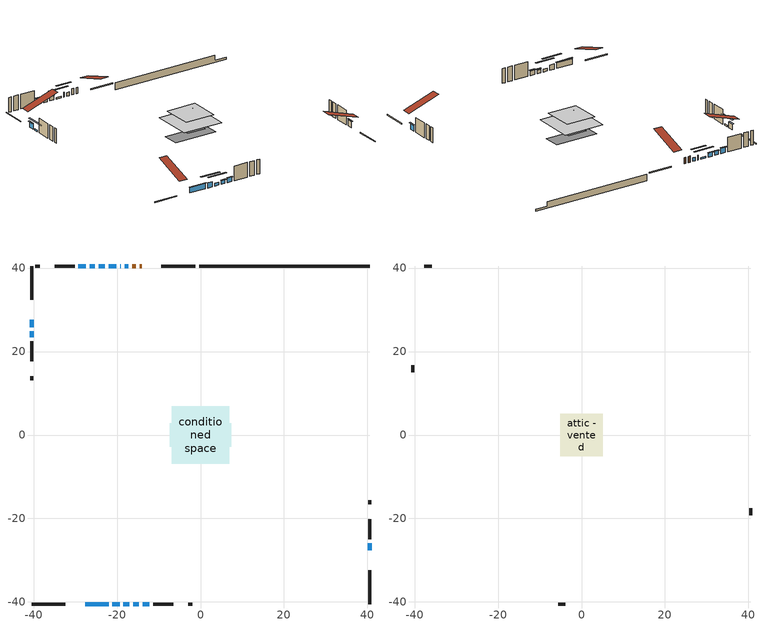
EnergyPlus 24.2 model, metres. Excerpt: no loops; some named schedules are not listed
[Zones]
conditioned space
 floor outside (Floor1 construction): -3.25,-3.25 -3.25,3.25 3.25,3.25 3.25,-3.25 z0.82
 floor adiabatic (AdiabaticFloorConstruction): -6.9,-6.9 -6.9,6.9 6.9,6.9 6.9,-6.9 z3.26
 floor foundation (Slab1 construction): -7.36,-2.85 -7.36,2.85 7.36,2.85 7.36,-2.85 z-1.44
 wall outside (RimJoist1 construction): -1.28,40.49 -9.35,40.49 / -40.49,-40.49 -32.43,-40.49 / -40.49,40.49 -40.49,32.43 / 40.49,-40.49 40.49,-32.43 z0.82:1.12
 wall outside (AdiabaticWallConstruction 1): -14.11,40.49 -14.61,40.49 / -15.54,40.49 -16.38,40.49 z0.82:2.85
 wall outside (AdiabaticWallConstruction): -17.31,40.49 -18.12,40.49 z0.82:2.04; -27.66,-40.49 -22.02,-40.49 z0.82:2.62; -40.49,27.66 -40.49,25.78 z0.82:2.63; -19.05,40.49 -19.26,40.49 z0.82:2.45; -20.18,40.49 -22.01,40.49 / -40.49,24.86 -40.49,23.41 z0.82:1.35; -21.09,-40.49 -19.39,-40.49 z0.82:2.56; -18.46,-40.49 -17.01,-40.49 z0.82:1.79; 40.49,-27.66 40.49,-25.91 z0.82:2.83; -22.94,40.49 -24.41,40.49 / -25.34,40.49 -26.54,40.49 z0.82:2.19; -27.46,40.49 -29.26,40.49 z0.82:2.6; -16.09,-40.49 -14.75,-40.49 z0.82:2.02; -13.82,-40.49 -12.25,-40.49 z0.82:2.34
 wall outside (Wall1 construction): -30.19,40.49 -34.97,40.49 / -11.32,-40.49 -6.53,-40.49 / -40.49,22.48 -40.49,17.69 / 40.49,-24.98 40.49,-20.2 z0.82:5.7
 wall outside (Wall4 construction): -38.56,40.49 -39.56,40.49 / -2.95,-40.49 -1.94,-40.49 / -40.49,14.11 -40.49,13.1 / 40.49,-16.61 40.49,-15.61 z0.82:5.7
 wall foundation (FoundationWall1 construction): -0.35,40.49,-1.44 -0.35,40.49,0.82 36.41,40.49,0.82 36.41,40.49,-0.76 40.49,40.49,-0.76 40.49,40.49,-1.44
 window (WindowConstruction 8): -17.31,40.49 -18.12,40.49 z0.82:2.04
 window (WindowConstruction 6): -27.66,-40.49 -22.02,-40.49 z0.82:2.62
 window (WindowConstruction 7): -40.49,27.66 -40.49,25.78 z0.82:2.62
 window (WindowConstruction 9): -19.05,40.49 -19.25,40.49 z0.82:2.44
 window (WindowConstruction 10): -20.18,40.49 -22.01,40.49 z0.82:1.35
 window (WindowConstruction 11): -21.09,-40.49 -19.39,-40.49 z0.82:2.56
 window (WindowConstruction 12): -18.46,-40.49 -17.01,-40.49 z0.82:1.79
 window (WindowConstruction): 40.49,-27.66 40.49,-25.91 z0.82:2.83
 window (WindowConstruction 13): -40.49,24.85 -40.49,23.41 z0.82:1.35
 window (WindowConstruction 1): -22.94,40.49 -24.41,40.49 z0.82:2.19
 window (WindowConstruction 2): -25.34,40.49 -26.54,40.49 z0.82:2.19
 window (WindowConstruction 3): -27.47,40.49 -29.26,40.49 z0.82:2.6
 window (WindowConstruction 4): -16.09,-40.49 -14.75,-40.49 z0.82:2.01
 window (WindowConstruction 5): -13.82,-40.49 -12.25,-40.49 z0.82:2.34
 door (Door): -14.11,40.49 -14.61,40.49 z0.82:2.85
 door (Door 1): -15.54,40.49 -16.38,40.49 z0.82:2.85
 ceiling adiabatic (AdiabaticFloorConstruction): 6.9,-6.9 6.9,6.9 -6.9,6.9 -6.9,-6.9 z3.26
attic - vented
 floor to conditioned space (Floor2 construction Reversed): -5.06,-5.06 -5.06,5.06 5.06,5.06 5.06,-5.06 z5.7
 floor to conditioned space (Floor3 construction Reversed): -2.53,-2.53 -2.53,2.53 2.53,2.53 2.53,-2.53 z5.7
 wall outside (Wall2 construction): -35.9,40.49 -37.63,40.49 / -5.6,-40.49 -3.88,-40.49 / -40.49,16.76 -40.49,15.04 / 40.49,-19.27 40.49,-17.54 z0.82:5.7
 roof outside (Roof1 construction): -13.18,40.49,5.7 -13.18,29.47,9.37 -10.28,29.47,9.37 -10.28,40.49,5.7; -28.59,-40.49,5.7 -28.59,-29.47,9.37 -31.5,-29.47,9.37 -31.5,-40.49,5.7; -40.49,28.59,5.7 -29.47,28.59,9.37 -29.47,31.5,9.37 -40.49,31.5,5.7; 40.49,-28.59,5.7 29.47,-28.59,9.37 29.47,-31.5,9.37 40.49,-31.5,5.7
shading: -21.82,-40.49 -27.87,-40.49 -27.87,-40.9 -21.82,-40.9 z2.83; -40.49,25.58 -40.49,27.87 -40.9,27.87 -40.9,25.58 z2.83; -21.89,40.49 -16.41,40.49 -16.41,40.9 -21.89,40.9 z5.08; -24.65,40.49 -17.54,40.49 -17.54,40.9 -24.65,40.9 z3.99; -16.75,-40.49 -23.73,-40.49 -23.73,-40.9 -16.75,-40.9 z5.2; -14.38,-40.49 -21.1,-40.49 -21.1,-40.9 -14.38,-40.9 z4.43; 40.49,-25.71 40.49,-27.87 40.9,-27.87 40.9,-25.71 z3.03; -40.49,20.77 -40.49,27.49 -40.9,27.49 -40.9,20.77 z3.99; -24.61,40.49 -22.74,40.49 -22.74,40.9 -24.61,40.9 z2.39; -26.74,40.49 -25.14,40.49 -25.14,40.9 -26.74,40.9 z2.39; -29.46,40.49 -27.26,40.49 -27.26,40.9 -29.46,40.9 z2.8; -14.55,-40.49 -16.29,-40.49 -16.29,-40.9 -14.55,-40.9 z2.22; -12.04,-40.49 -14.02,-40.49 -14.02,-40.9 -12.04,-40.9 z2.55
[Building]
Building 1: Terrain=Suburbs
[Site:Location]
Montreal Intl AP_QC: Latitude {deg}=45.47; Longitude {deg}=-73.74; Time Zone {hr}=-5; Elevation {m}=36; Keep Site Location Information=Yes
[Site:GroundTemperature:Shallow]
2.07863, -0.316383, -0.508184, 0.628371, 5.19101, 9.73239, 13.6695, 16.1636, 16.3755, 14.347, 10.5102, 6.10817
[Site:WaterMainsTemperature]
Calculation Method=Schedule; Temperature Schedule=mains temperature schedule
[Material] Roughness=Rough; Thermal Absorptance=0.9
Name | Thickness {m} | Conductivity {W/m-K} | Density {kg/m3} | Specific Heat {J/kg-K} | Solar Absorptance | Visible Absorptance
asphalt or fiberglass shingles | 0.00635 | 0.162714 | 1121.4 | 1465.45 | 0.4 | 0.4
ceiling loosefill ins | 0.169333 | 0.0480833 | 16.02 | 1046.75 | 0.7 | 0.7
ceiling stud and cavity | 0.1397 | 0.515167 | 65.682 | 1177.47 | 0.7 | 0.7
ceiling stud and cavity 1 | 0.1397 | 0.0926836 | 65.682 | 1177.47 | 0.7 | 0.7
concrete 4.0 in. | 0.1016 | 1.803125 | 2242.8 | 837.4 | 0.7 | 0.7
concrete 8.0 in. | 0.2032 | 1.803125 | 2242.8 | 837.4 | 0.7 | 0.7
door material | 0.04445 | 0.053851 | 512.64 | 1214.23 | 0.7 | 0.7
door material 1 | 0.04445 | 0.188738 | 512.64 | 1214.23 | 0.7 | 0.7
exterior vertical ins | 0.0451399 | 0.029427 | 32.04 | 1214.23 | 0.7 | 0.7
floor covering | 0.0127 | 0.0433444 | 54.468 | 1339.84 | 0.6 | 0.6
floor rigid ins | 0.103632 | 0.029427 | 32.04 | 1214.23 | 0.7 | 0.7
floor rigid ins 1; wall rigid ins 1 | 0.512978 | 0.029427 | 32.04 | 1214.23 | 0.7 | 0.7
floor stud and cavity | 0.1397 | 0.119449 | 92.3553 | 1139.71 | 0.7 | 0.7
floor stud and cavity 1 | 0.1397 | 1.75129 | 37.0049 | 1207.88 | 0.7 | 0.7
furniture material conditioned space 1 | 0.1524 | 0.115458 | 640.8 | 1214.23 | 0.6 | 0.6
gypsum board | 0.0127 | 0.160291 | 801 | 837.4 | 0.6 | 0.6
gypsum board 1 | 0.0127 | 0.160291 | 801 | 837.4 | 0.7 | 0.7
osb sheathing 0.5 in. | 0.0127 | 0.115458 | 512.64 | 1214.23 | 0.7 | 0.7
osb sheathing 0.75 in. | 0.01905 | 0.115458 | 512.64 | 1214.23 | 0.7 | 0.7
osb sheathing 2.0 in. | 0.0508 | 0.115458 | 512.64 | 1214.23 | 0.7 | 0.7
rim joist stud and cavity | 0.0508 | 0.0292424 | 125.044 | 1163.47 | 0.6 | 0.6
wall rigid ins | 0.051816 | 0.029427 | 32.04 | 1214.23 | 0.7 | 0.7
wall stud and cavity | 0.1397 | 0.19072 | 139.0536 | 1170.24 | 0.7 | 0.7
wall stud and cavity 1 | 0.0889 | 6.1454 | 50.32683 | 1063.81 | 0.6 | 0.6
wall stud and cavity 2 | 0.1397 | 0.589476 | 139.0536 | 1170.24 | 0.7 | 0.7
wall stud and cavity 3 | 0.0889 | 0.380278 | 52.3479 | 1209.89 | 0.7 | 0.7
wall stud and cavity 4 | 0.0889 | 0.391764 | 83.0341 | 1211.67 | 0.7 | 0.7
wood siding | 0.0254 | 0.102417 | 544.68 | 1172.36 | 0.4 | 0.4
wood siding 1 | 0.00254 | 0.102417 | 544.68 | 1172.36 | 0.4 | 0.4
wood siding 2; wood siding 3; wood siding 4 | 0.0254 | 0.102417 | 544.68 | 1172.36 | 0.7 | 0.7
[WindowMaterial:SimpleGlazingSystem]
Name | U-Factor {W/m2-K} | Solar Heat Gain Coefficient
WindowMaterial | 3.10076 | 0.59
WindowMaterial 1 | 4.0751 | 0.7
WindowMaterial 10 | 3.88943 | 0.71
WindowMaterial 11 | 4.31585 | 0.68
WindowMaterial 12 | 4.945538 | 0.65
WindowMaterial 2 | 4.19434 | 0.69
WindowMaterial 3 | 4.709901 | 0.66
WindowMaterial 4 | 4.210237 | 0.69
WindowMaterial 5 | 3.04511 | 0.63
WindowMaterial 6 | 3.03546 | 0.65
WindowMaterial 7 | 3.148451 | 0.63
WindowMaterial 8 | 2.95483 | 0.44
WindowMaterial 9 | 5.57352 | 0.61
[Construction]
AdiabaticFloorConstruction: floor stud and cavity 1, floor rigid ins 1, osb sheathing 0.75 in., floor covering
AdiabaticWallConstruction: wood siding 3, wall rigid ins 1, wall stud and cavity 3, gypsum board
AdiabaticWallConstruction 1: wood siding 4, wall rigid ins 1, wall stud and cavity 3, gypsum board
Door: door material
Door 1: door material 1
Floor1 construction: floor stud and cavity, floor rigid ins, osb sheathing 0.75 in., floor covering
Floor2 construction Reversed: gypsum board, ceiling stud and cavity, ceiling loosefill ins
Floor3 construction Reversed: gypsum board, ceiling stud and cavity 1, ceiling loosefill ins
FoundationWall1 construction: concrete 8.0 in., gypsum board 1
furniture construction conditioned space 1: furniture material conditioned space 1
PartitionWallConstruction: gypsum board, wall stud and cavity 4, gypsum board
RimJoist1 construction: wood siding 2, osb sheathing 2.0 in., rim joist stud and cavity
Roof1 construction: asphalt or fiberglass shingles
Slab1 construction: concrete 4.0 in.
Wall1 construction: wood siding, wall rigid ins, osb sheathing 0.5 in., wall stud and cavity, gypsum board
Wall2 construction: wood siding 1, wall stud and cavity 1
Wall4 construction: wood siding, wall rigid ins, osb sheathing 0.5 in., wall stud and cavity 2, gypsum board
WindowConstruction: WindowMaterial
WindowConstruction 1: WindowMaterial 1
WindowConstruction 10: WindowMaterial 9
WindowConstruction 11: WindowMaterial 10
WindowConstruction 12: WindowMaterial 11
WindowConstruction 13: WindowMaterial 12
WindowConstruction 2: WindowMaterial 2
WindowConstruction 3: WindowMaterial 3
WindowConstruction 4: WindowMaterial 4
WindowConstruction 5: WindowMaterial 5
WindowConstruction 6; WindowConstruction 7: WindowMaterial 6
WindowConstruction 8: WindowMaterial 7
WindowConstruction 9: WindowMaterial 8
[Zone] Multiplier=1; Part of Total Floor Area=Yes
Name | Volume {m3}
attic - vented | 76.2619
conditioned space | 521.5
[Space]
Name | Zone | Volume {m3}
attic - vented 1 | attic - vented | 76.2619
conditioned space 1 | conditioned space | 521.5
[ZoneInfiltration:EffectiveLeakageArea]
infil attic - vented 1: Zone or Space=attic - vented 1; Schedule=Always On Discrete; Effective Air Leakage Area {cm2}=5117.2; Stack Coefficient=0.000594482; Wind Coefficient=1.64736e-05
[ZoneMixing]
whole house fan mix: Zone or Space=attic - vented; Schedule=Always On Continuous; Design Flow Rate Calculation Method=Flow/Zone; Design Flow Rate {m3/s}=0; Source Zone or Space=conditioned space
[SurfaceProperty:ExposedFoundationPerimeter]
Slab1: Exposed Perimeter Calculation Method=TotalExposedPerimeter; Total Exposed Perimeter {m}=40.844
[InternalMass] Zone or ZoneList=conditioned space; Space or SpaceList=conditioned space 1
Name | Construction | Surface Area {m2}
furniture mass conditioned space 1 | furniture construction conditioned space 1 | 126.628
partition wall mass | PartitionWallConstruction | 316.57
[Lights]
interior lighting: Zone or ZoneList or Space or SpaceList=conditioned space 1; Schedule=interior lighting schedule; Design Level Calculation Method=LightingLevel; Lighting Level {W}=343.2; Return Air Fraction=0; Fraction Radiant=0.6; Fraction Visible=0.2; Fraction Replaceable=1
[People]
occupants: Zone or ZoneList or Space or SpaceList=conditioned space 1; Number of People Schedule=occupants schedule; Number of People Calculation Method=People; Number of People=3; Fraction Radiant=0.314171; Sensible Heat Fraction=0.56303; Activity Level Schedule=occupants activity schedule; Carbon Dioxide Generation Rate {m3/s-W}=0; Enable ASHRAE 55 Comfort Warnings=No; Mean Radiant Temperature Calculation Type=EnclosureAveraged
[ElectricEquipment] Zone or ZoneList or Space or SpaceList=conditioned space 1; Design Level Calculation Method=EquipmentLevel
Name | Schedule | Design Level {W} | Fraction Latent | Fraction Radiant | Fraction Lost
clothes dryer | clothes dryer schedule | 140.772 | 0.015 | 0.081 | 0.85
clothes washer | clothes washer schedule | 32.1985 | 0.03 | 0.162 | 0.7
cooking range | cooking range schedule | 215.147 | 0.08 | 0.432 | 0.2
dishwasher | dishwasher schedule | 66.8632 | 0.3 | 0.18 | 0.4
fridge | fridge schedule | 72.9452 | 0 | 0.6 | 0
mech vent bath fan 0 | mech vent bath fan 0 schedule | 50.2 | 0 | 0 | 1
mech vent house fan | mech vent house fan schedule | 26.25 | 0 | 0 | 0.620635
mech vent house fan cfis | mech vent house fan cfis schedule | 0 | 0 | 0 | 0
mech vent range fan 0 | mech vent range fan 0 schedule | 57 | 0 | 0 | 1
misc plug loads | misc plug loads schedule | 494.7 | 0.045 | 0.513 | 0.1
whole house fan | Always On Discrete | 0 | 0 | 0 | 1
[OtherEquipment] Zone or ZoneList or Space or SpaceList=conditioned space 1; Design Level Calculation Method=EquipmentLevel
Name | Fuel Type | Schedule | Design Level {W} | Fraction Latent | Fraction Radiant | Fraction Lost
clothes dryer 1 | Electricity | clothes dryer schedule | 0 | 0.015 | 0.081 | 0.85
cooking range 1 | Electricity | cooking range schedule | 0 | 0.08 | 0.432 | 0.2
general water use latent | None | general water use schedule | 62.594 | 1 | 0 | 0
general water use sensible | None | general water use schedule | -61.6891 | 0 | 0.6 | 0
mech vent house fan latent load | None | Always On Discrete | 0 | 1 | 0 | 0
mech vent house fan sensible load | None | Always On Discrete | 0 | 0 | 0 | 0
water heater energy adjustment1 | Electricity | Always On Discrete | 0.01 | 0 | 0 | 1
[ZoneInfiltration:DesignFlowRate] Zone or ZoneList or Space or SpaceList=conditioned space 1; Schedule=Always On Discrete; Design Flow Rate Calculation Method=Flow/Zone; Design Flow Rate {m3/s}=0
infil flow; natural vent flow; whole house fan flow
[Foundation:Kiva]
Foundation Kiva 1: Initial Indoor Air Temperature {C}=18; Wall Height Above Grade {m}=0.820003; Wall Depth Below Slab {m}=0.2032; Custom Block Material Name 1=exterior vertical ins; Custom Block Depth 1 {m}=2.26; Custom Block X Position 1 {m}=0.2159; Custom Block Z Position 1 {m}=0
[Foundation:Kiva:Settings]
Soil Conductivity {W/m-K}=0.849921; Soil Density {kg/m3}=1842.3; Soil Specific Heat {J/kg-K}=418.7; Ground Solar Absorptivity=0.9; Ground Thermal Absorptivity=0.9; Ground Surface Roughness {m}=0.03; Far-Field Width {m}=40; Deep-Ground Boundary Condition=ZeroFlux; Deep-Ground Depth {m}=40; Minimum Cell Dimension {m}=0.2; Maximum Cell Growth Coefficient=3; Simulation Timestep=Timestep
[Exterior:Lights]
exterior lighting: Schedule=exterior lighting schedule; Design Level {W}=75.6
[Schedule:Constant]
Name | Hourly Value
Always On Continuous; mech vent house fan schedule; mech vent house fan cfis schedule; Always On Discrete | 1
occupants activity schedule | 117.228
fridge schedule | 0
[Schedule:Week:Daily]
interior lighting schedule Week Rule - Jan1-Jan27: interior lighting schedule day, interior lighting schedule day, interior lighting schedule day, interior lighting schedule day, interior lighting schedule day, interior lighting schedule day, interior lighting schedule day, interior lighting schedule default day, interior lighting schedule default day, interior lighting schedule default day, interior lighting schedule default day, interior lighting schedule default day
interior lighting schedule Week Rule - Jan28-Feb3: interior lighting schedule day, interior lighting schedule day, interior lighting schedule day, interior lighting schedule day, interior lighting schedule day 1, interior lighting schedule day 1, interior lighting schedule day 1, interior lighting schedule default day, interior lighting schedule default day, interior lighting schedule default day, interior lighting schedule default day, interior lighting schedule default day
interior lighting schedule Week Rule - Feb4-Feb24: interior lighting schedule day 1, interior lighting schedule day 1, interior lighting schedule day 1, interior lighting schedule day 1, interior lighting schedule day 1, interior lighting schedule day 1, interior lighting schedule day 1, interior lighting schedule default day, interior lighting schedule default day, interior lighting schedule default day, interior lighting schedule default day, interior lighting schedule default day
interior lighting schedule Week Rule - Feb25-Mar3: interior lighting schedule day 1, interior lighting schedule day 1, interior lighting schedule day 1, interior lighting schedule day 1, interior lighting schedule day 2, interior lighting schedule day 2, interior lighting schedule day 2, interior lighting schedule default day, interior lighting schedule default day, interior lighting schedule default day, interior lighting schedule default day, interior lighting schedule default day
interior lighting schedule Week Rule - Mar4-Mar31: interior lighting schedule day 2, interior lighting schedule day 2, interior lighting schedule day 2, interior lighting schedule day 2, interior lighting schedule day 2, interior lighting schedule day 2, interior lighting schedule day 2, interior lighting schedule default day, interior lighting schedule default day, interior lighting schedule default day, interior lighting schedule default day, interior lighting schedule default day
interior lighting schedule Week Rule - Apr1-Apr28: interior lighting schedule day 3, interior lighting schedule day 3, interior lighting schedule day 3, interior lighting schedule day 3, interior lighting schedule day 3, interior lighting schedule day 3, interior lighting schedule day 3, interior lighting schedule default day, interior lighting schedule default day, interior lighting schedule default day, interior lighting schedule default day, interior lighting schedule default day
interior lighting schedule Week Rule - Apr29-May5: interior lighting schedule day 3, interior lighting schedule day 3, interior lighting schedule day 4, interior lighting schedule day 4, interior lighting schedule day 4, interior lighting schedule day 4, interior lighting schedule day 4, interior lighting schedule default day, interior lighting schedule default day, interior lighting schedule default day, interior lighting schedule default day, interior lighting schedule default day
interior lighting schedule Week Rule - May6-May26: interior lighting schedule day 4, interior lighting schedule day 4, interior lighting schedule day 4, interior lighting schedule day 4, interior lighting schedule day 4, interior lighting schedule day 4, interior lighting schedule day 4, interior lighting schedule default day, interior lighting schedule default day, interior lighting schedule default day, interior lighting schedule default day, interior lighting schedule default day
interior lighting schedule Week Rule - May27-Jun2: interior lighting schedule day 4, interior lighting schedule day 4, interior lighting schedule day 4, interior lighting schedule day 4, interior lighting schedule day 4, interior lighting schedule day 5, interior lighting schedule day 5, interior lighting schedule default day, interior lighting schedule default day, interior lighting schedule default day, interior lighting schedule default day, interior lighting schedule default day
interior lighting schedule Week Rule - Jun3-Jun30: interior lighting schedule day 5, interior lighting schedule day 5, interior lighting schedule day 5, interior lighting schedule day 5, interior lighting schedule day 5, interior lighting schedule day 5, interior lighting schedule day 5, interior lighting schedule default day, interior lighting schedule default day, interior lighting schedule default day, interior lighting schedule default day, interior lighting schedule default day
interior lighting schedule Week Rule - Jul1-Jul28: interior lighting schedule day 6, interior lighting schedule day 6, interior lighting schedule day 6, interior lighting schedule day 6, interior lighting schedule day 6, interior lighting schedule day 6, interior lighting schedule day 6, interior lighting schedule default day, interior lighting schedule default day, interior lighting schedule default day, interior lighting schedule default day, interior lighting schedule default day
interior lighting schedule Week Rule - Jul29-Aug4: interior lighting schedule day 6, interior lighting schedule day 6, interior lighting schedule day 6, interior lighting schedule day 7, interior lighting schedule day 7, interior lighting schedule day 7, interior lighting schedule day 7, interior lighting schedule default day, interior lighting schedule default day, interior lighting schedule default day, interior lighting schedule default day, interior lighting schedule default day
interior lighting schedule Week Rule - Aug5-Aug25: interior lighting schedule day 7, interior lighting schedule day 7, interior lighting schedule day 7, interior lighting schedule day 7, interior lighting schedule day 7, interior lighting schedule day 7, interior lighting schedule day 7, interior lighting schedule default day, interior lighting schedule default day, interior lighting schedule default day, interior lighting schedule default day, interior lighting schedule default day
interior lighting schedule Week Rule - Aug26-Sep1: interior lighting schedule day 7, interior lighting schedule day 7, interior lighting schedule day 7, interior lighting schedule day 7, interior lighting schedule day 7, interior lighting schedule day 7, interior lighting schedule day 8, interior lighting schedule default day, interior lighting schedule default day, interior lighting schedule default day, interior lighting schedule default day, interior lighting schedule default day
interior lighting schedule Week Rule - Sep2-Sep29: interior lighting schedule day 8, interior lighting schedule day 8, interior lighting schedule day 8, interior lighting schedule day 8, interior lighting schedule day 8, interior lighting schedule day 8, interior lighting schedule day 8, interior lighting schedule default day, interior lighting schedule default day, interior lighting schedule default day, interior lighting schedule default day, interior lighting schedule default day
interior lighting schedule Week Rule - Sep30-Oct6: interior lighting schedule day 8, interior lighting schedule day 9, interior lighting schedule day 9, interior lighting schedule day 9, interior lighting schedule day 9, interior lighting schedule day 9, interior lighting schedule day 9, interior lighting schedule default day, interior lighting schedule default day, interior lighting schedule default day, interior lighting schedule default day, interior lighting schedule default day
interior lighting schedule Week Rule - Oct7-Oct27: interior lighting schedule day 9, interior lighting schedule day 9, interior lighting schedule day 9, interior lighting schedule day 9, interior lighting schedule day 9, interior lighting schedule day 9, interior lighting schedule day 9, interior lighting schedule default day, interior lighting schedule default day, interior lighting schedule default day, interior lighting schedule default day, interior lighting schedule default day
interior lighting schedule Week Rule - Oct28-Nov3: interior lighting schedule day 9, interior lighting schedule day 9, interior lighting schedule day 9, interior lighting schedule day 9, interior lighting schedule day 10, interior lighting schedule day 10, interior lighting schedule day 10, interior lighting schedule default day, interior lighting schedule default day, interior lighting schedule default day, interior lighting schedule default day, interior lighting schedule default day
interior lighting schedule Week Rule - Nov4-Nov24: interior lighting schedule day 10, interior lighting schedule day 10, interior lighting schedule day 10, interior lighting schedule day 10, interior lighting schedule day 10, interior lighting schedule day 10, interior lighting schedule day 10, interior lighting schedule default day, interior lighting schedule default day, interior lighting schedule default day, interior lighting schedule default day, interior lighting schedule default day
interior lighting schedule Week Rule - Nov25-Dec1: interior lighting schedule day 10, interior lighting schedule day 10, interior lighting schedule day 10, interior lighting schedule day 10, interior lighting schedule day 10, interior lighting schedule day 10, interior lighting schedule day 11, interior lighting schedule default day, interior lighting schedule default day, interior lighting schedule default day, interior lighting schedule default day, interior lighting schedule default day
interior lighting schedule Week Rule - Dec2-Dec31: interior lighting schedule day 11, interior lighting schedule day 11, interior lighting schedule day 11, interior lighting schedule day 11, interior lighting schedule day 11, interior lighting schedule day 11, interior lighting schedule day 11, interior lighting schedule default day, interior lighting schedule default day, interior lighting schedule default day, interior lighting schedule default day, interior lighting schedule default day
occupants schedule Week Rule - Jan1-Dec31: occupants schedule day, occupants schedule day, occupants schedule day, occupants schedule day, occupants schedule day, occupants schedule day, occupants schedule day, occupants schedule default day, occupants schedule default day, occupants schedule default day, occupants schedule default day, occupants schedule default day
clothes dryer schedule Week Rule - Jan1-Dec31: clothes dryer schedule day, clothes dryer schedule day, clothes dryer schedule day, clothes dryer schedule day, clothes dryer schedule day, clothes dryer schedule day, clothes dryer schedule day, clothes dryer schedule default day, clothes dryer schedule default day, clothes dryer schedule default day, clothes dryer schedule default day, clothes dryer schedule default day
clothes washer schedule Week Rule - Jan1-Dec31: clothes washer schedule day, clothes washer schedule day, clothes washer schedule day, clothes washer schedule day, clothes washer schedule day, clothes washer schedule day, clothes washer schedule day, clothes washer schedule default day, clothes washer schedule default day, clothes washer schedule default day, clothes washer schedule default day, clothes washer schedule default day
cooking range schedule Week Rule - Jan1-Dec31: cooking range schedule day, cooking range schedule day, cooking range schedule day, cooking range schedule day, cooking range schedule day, cooking range schedule day, cooking range schedule day, cooking range schedule default day, cooking range schedule default day, cooking range schedule default day, cooking range schedule default day, cooking range schedule default day
dishwasher schedule Week Rule - Jan1-Dec31: dishwasher schedule day, dishwasher schedule day, dishwasher schedule day, dishwasher schedule day, dishwasher schedule day, dishwasher schedule day, dishwasher schedule day, dishwasher schedule default day, dishwasher schedule default day, dishwasher schedule default day, dishwasher schedule default day, dishwasher schedule default day
mech vent bath fan 0 schedule Week Rule - Jan1-Dec31: mech vent bath fan 0 schedule day, mech vent bath fan 0 schedule day, mech vent bath fan 0 schedule day, mech vent bath fan 0 schedule day, mech vent bath fan 0 schedule day, mech vent bath fan 0 schedule day, mech vent bath fan 0 schedule day, mech vent bath fan 0 schedule default day, mech vent bath fan 0 schedule default day, mech vent bath fan 0 schedule default day, mech vent bath fan 0 schedule default day, mech vent bath fan 0 schedule default day
mech vent range fan 0 schedule Week Rule - Jan1-Dec31: mech vent range fan 0 schedule day, mech vent range fan 0 schedule day, mech vent range fan 0 schedule day, mech vent range fan 0 schedule day, mech vent range fan 0 schedule day, mech vent range fan 0 schedule day, mech vent range fan 0 schedule day, mech vent range fan 0 schedule default day, mech vent range fan 0 schedule default day, mech vent range fan 0 schedule default day, mech vent range fan 0 schedule default day, mech vent range fan 0 schedule default day
misc plug loads schedule Week Rule - Jan1-Dec31: misc plug loads schedule day, misc plug loads schedule day, misc plug loads schedule day, misc plug loads schedule day, misc plug loads schedule day, misc plug loads schedule day, misc plug loads schedule day, misc plug loads schedule default day, misc plug loads schedule default day, misc plug loads schedule default day, misc plug loads schedule default day, misc plug loads schedule default day
general water use schedule Week Rule - Jan1-Dec31: general water use schedule day, general water use schedule day, general water use schedule day, general water use schedule day, general water use schedule day, general water use schedule day, general water use schedule day, general water use schedule default day, general water use schedule default day, general water use schedule default day, general water use schedule default day, general water use schedule default day
exterior lighting schedule Week Rule - Jan1-Jan27: exterior lighting schedule day, exterior lighting schedule day, exterior lighting schedule day, exterior lighting schedule day, exterior lighting schedule day, exterior lighting schedule day, exterior lighting schedule day, exterior lighting schedule default day, exterior lighting schedule default day, exterior lighting schedule default day, exterior lighting schedule default day, exterior lighting schedule default day
exterior lighting schedule Week Rule - Jan28-Feb3: exterior lighting schedule day, exterior lighting schedule day, exterior lighting schedule day, exterior lighting schedule day, exterior lighting schedule day 1, exterior lighting schedule day 1, exterior lighting schedule day 1, exterior lighting schedule default day, exterior lighting schedule default day, exterior lighting schedule default day, exterior lighting schedule default day, exterior lighting schedule default day
exterior lighting schedule Week Rule - Feb4-Feb24: exterior lighting schedule day 1, exterior lighting schedule day 1, exterior lighting schedule day 1, exterior lighting schedule day 1, exterior lighting schedule day 1, exterior lighting schedule day 1, exterior lighting schedule day 1, exterior lighting schedule default day, exterior lighting schedule default day, exterior lighting schedule default day, exterior lighting schedule default day, exterior lighting schedule default day
exterior lighting schedule Week Rule - Feb25-Mar3: exterior lighting schedule day 1, exterior lighting schedule day 1, exterior lighting schedule day 1, exterior lighting schedule day 1, exterior lighting schedule day 2, exterior lighting schedule day 2, exterior lighting schedule day 2, exterior lighting schedule default day, exterior lighting schedule default day, exterior lighting schedule default day, exterior lighting schedule default day, exterior lighting schedule default day
exterior lighting schedule Week Rule - Mar4-Mar31: exterior lighting schedule day 2, exterior lighting schedule day 2, exterior lighting schedule day 2, exterior lighting schedule day 2, exterior lighting schedule day 2, exterior lighting schedule day 2, exterior lighting schedule day 2, exterior lighting schedule default day, exterior lighting schedule default day, exterior lighting schedule default day, exterior lighting schedule default day, exterior lighting schedule default day
exterior lighting schedule Week Rule - Apr1-Apr28: exterior lighting schedule day 3, exterior lighting schedule day 3, exterior lighting schedule day 3, exterior lighting schedule day 3, exterior lighting schedule day 3, exterior lighting schedule day 3, exterior lighting schedule day 3, exterior lighting schedule default day, exterior lighting schedule default day, exterior lighting schedule default day, exterior lighting schedule default day, exterior lighting schedule default day
exterior lighting schedule Week Rule - Apr29-May5: exterior lighting schedule day 3, exterior lighting schedule day 3, exterior lighting schedule day 4, exterior lighting schedule day 4, exterior lighting schedule day 4, exterior lighting schedule day 4, exterior lighting schedule day 4, exterior lighting schedule default day, exterior lighting schedule default day, exterior lighting schedule default day, exterior lighting schedule default day, exterior lighting schedule default day
exterior lighting schedule Week Rule - May6-May26: exterior lighting schedule day 4, exterior lighting schedule day 4, exterior lighting schedule day 4, exterior lighting schedule day 4, exterior lighting schedule day 4, exterior lighting schedule day 4, exterior lighting schedule day 4, exterior lighting schedule default day, exterior lighting schedule default day, exterior lighting schedule default day, exterior lighting schedule default day, exterior lighting schedule default day
exterior lighting schedule Week Rule - May27-Jun2: exterior lighting schedule day 4, exterior lighting schedule day 4, exterior lighting schedule day 4, exterior lighting schedule day 4, exterior lighting schedule day 4, exterior lighting schedule day 5, exterior lighting schedule day 5, exterior lighting schedule default day, exterior lighting schedule default day, exterior lighting schedule default day, exterior lighting schedule default day, exterior lighting schedule default day
exterior lighting schedule Week Rule - Jun3-Jun30: exterior lighting schedule day 5, exterior lighting schedule day 5, exterior lighting schedule day 5, exterior lighting schedule day 5, exterior lighting schedule day 5, exterior lighting schedule day 5, exterior lighting schedule day 5, exterior lighting schedule default day, exterior lighting schedule default day, exterior lighting schedule default day, exterior lighting schedule default day, exterior lighting schedule default day
exterior lighting schedule Week Rule - Jul1-Jul28: exterior lighting schedule day 6, exterior lighting schedule day 6, exterior lighting schedule day 6, exterior lighting schedule day 6, exterior lighting schedule day 6, exterior lighting schedule day 6, exterior lighting schedule day 6, exterior lighting schedule default day, exterior lighting schedule default day, exterior lighting schedule default day, exterior lighting schedule default day, exterior lighting schedule default day
exterior lighting schedule Week Rule - Jul29-Aug4: exterior lighting schedule day 6, exterior lighting schedule day 6, exterior lighting schedule day 6, exterior lighting schedule day 7, exterior lighting schedule day 7, exterior lighting schedule day 7, exterior lighting schedule day 7, exterior lighting schedule default day, exterior lighting schedule default day, exterior lighting schedule default day, exterior lighting schedule default day, exterior lighting schedule default day
exterior lighting schedule Week Rule - Aug5-Aug25: exterior lighting schedule day 7, exterior lighting schedule day 7, exterior lighting schedule day 7, exterior lighting schedule day 7, exterior lighting schedule day 7, exterior lighting schedule day 7, exterior lighting schedule day 7, exterior lighting schedule default day, exterior lighting schedule default day, exterior lighting schedule default day, exterior lighting schedule default day, exterior lighting schedule default day
[Schedule:Year]
interior lighting schedule: interior lighting schedule Week Rule - Jan1-Jan27, 1, 1, 1, 27, interior lighting schedule Week Rule - Jan28-Feb3, 1, 28, 2, 3, interior lighting schedule Week Rule - Feb4-Feb24, 2, 4, 2, 24, interior lighting schedule Week Rule - Feb25-Mar3, 2, 25, 3, 3, interior lighting schedule Week Rule - Mar4-Mar31, 3, 4, 3, 31, interior lighting schedule Week Rule - Apr1-Apr28, 4, 1, 4, 28, interior lighting schedule Week Rule - Apr29-May5, 4, 29, 5, 5, interior lighting schedule Week Rule - May6-May26, 5, 6, 5, 26, interior lighting schedule Week Rule - May27-Jun2, 5, 27, 6, 2, interior lighting schedule Week Rule - Jun3-Jun30, 6, 3, 6, 30, interior lighting schedule Week Rule - Jul1-Jul28, 7, 1, 7, 28, interior lighting schedule Week Rule - Jul29-Aug4, 7, 29, 8, 4, interior lighting schedule Week Rule - Aug5-Aug25, 8, 5, 8, 25, interior lighting schedule Week Rule - Aug26-Sep1, 8, 26, 9, 1, interior lighting schedule Week Rule - Sep2-Sep29, 9, 2, 9, 29, interior lighting schedule Week Rule - Sep30-Oct6, 9, 30, 10, 6, interior lighting schedule Week Rule - Oct7-Oct27, 10, 7, 10, 27, interior lighting schedule Week Rule - Oct28-Nov3, 10, 28, 11, 3, interior lighting schedule Week Rule - Nov4-Nov24, 11, 4, 11, 24, interior lighting schedule Week Rule - Nov25-Dec1, 11, 25, 12, 1, interior lighting schedule Week Rule - Dec2-Dec31, 12, 2, 12, 31
occupants schedule: occupants schedule Week Rule - Jan1-Dec31, 1, 1, 12, 31
clothes dryer schedule: clothes dryer schedule Week Rule - Jan1-Dec31, 1, 1, 12, 31
clothes washer schedule: clothes washer schedule Week Rule - Jan1-Dec31, 1, 1, 12, 31
cooking range schedule: cooking range schedule Week Rule - Jan1-Dec31, 1, 1, 12, 31
dishwasher schedule: dishwasher schedule Week Rule - Jan1-Dec31, 1, 1, 12, 31
mech vent bath fan 0 schedule: mech vent bath fan 0 schedule Week Rule - Jan1-Dec31, 1, 1, 12, 31
mech vent range fan 0 schedule: mech vent range fan 0 schedule Week Rule - Jan1-Dec31, 1, 1, 12, 31
misc plug loads schedule: misc plug loads schedule Week Rule - Jan1-Dec31, 1, 1, 12, 31
general water use schedule: general water use schedule Week Rule - Jan1-Dec31, 1, 1, 12, 31
exterior lighting schedule: exterior lighting schedule Week Rule - Jan1-Jan27, 1, 1, 1, 27, exterior lighting schedule Week Rule - Jan28-Feb3, 1, 28, 2, 3, exterior lighting schedule Week Rule - Feb4-Feb24, 2, 4, 2, 24, exterior lighting schedule Week Rule - Feb25-Mar3, 2, 25, 3, 3, exterior lighting schedule Week Rule - Mar4-Mar31, 3, 4, 3, 31, exterior lighting schedule Week Rule - Apr1-Apr28, 4, 1, 4, 28, exterior lighting schedule Week Rule - Apr29-May5, 4, 29, 5, 5, exterior lighting schedule Week Rule - May6-May26, 5, 6, 5, 26, exterior lighting schedule Week Rule - May27-Jun2, 5, 27, 6, 2, exterior lighting schedule Week Rule - Jun3-Jun30, 6, 3, 6, 30, exterior lighting schedule Week Rule - Jul1-Jul28, 7, 1, 7, 28, exterior lighting schedule Week Rule - Jul29-Aug4, 7, 29, 8, 4, exterior lighting schedule Week Rule - Aug5-Aug25, 8, 5, 8, 25, exterior lighting schedule Week Rule - Aug26-Sep1, 8, 26, 9, 1, exterior lighting schedule Week Rule - Sep2-Sep29, 9, 2, 9, 29, exterior lighting schedule Week Rule - Sep30-Oct6, 9, 30, 10, 6, exterior lighting schedule Week Rule - Oct7-Oct27, 10, 7, 10, 27, exterior lighting schedule Week Rule - Oct28-Nov3, 10, 28, 11, 3, exterior lighting schedule Week Rule - Nov4-Nov24, 11, 4, 11, 24, exterior lighting schedule Week Rule - Nov25-Dec1, 11, 25, 12, 1, exterior lighting schedule Week Rule - Dec2-Dec31, 12, 2, 12, 31
[Schedule:Compact]
mains temperature schedule: Through: 01/01, For: AllDays, Until: 24:00, 6.56833, Through: 01/02, For: AllDays, Until: 24:00, 6.48722, Through: 01/03, For: AllDays, Until: 24:00, 6.40722, Through: 01/04, For: AllDays, Until: 24:00, 6.32889, Through: 01/05, For: AllDays, Until: 24:00, 6.25167, Through: 01/06, For: AllDays, Until: 24:00, 6.17611, Through: 01/07, For: AllDays, Until: 24:00, 6.10222, Through: 01/08, For: AllDays, Until: 24:00, 6.02944, Through: 01/09, For: AllDays, Until: 24:00, 5.95833, Through: 01/10, For: AllDays, Until: 24:00, 5.88889, Through: 01/11, For: AllDays, Until: 24:00, 5.82056, Through: 01/12, For: AllDays, Until: 24:00, 5.75444, Through: 01/13, For: AllDays, Until: 24:00, 5.68944, Through: 01/14, For: AllDays, Until: 24:00, 5.62611, Through: 01/15, For: AllDays, Until: 24:00, 5.56444, Through: 01/16, For: AllDays, Until: 24:00, 5.50444, Through: 01/17, For: AllDays, Until: 24:00, 5.44611, Through: 01/18, For: AllDays, Until: 24:00, 5.38944, Through: 01/19, For: AllDays, Until: 24:00, 5.33389, Through: 01/20, For: AllDays, Until: 24:00, 5.28111, Through: 01/21, For: AllDays, Until: 24:00, 5.22944, Through: 01/22, For: AllDays, Until: 24:00, 5.17944, Through: 01/23, For: AllDays, Until: 24:00, 5.13111, Through: 01/24, For: AllDays, Until: 24:00, 5.085, Through: 01/25, For: AllDays, Until: 24:00, 5.04056, Through: 01/26, For: AllDays, Until: 24:00, 4.99778, Through: 01/27, For: AllDays, Until: 24:00, 4.95667, Through: 01/28, For: AllDays, Until: 24:00, 4.91778, Through: 01/29, For: AllDays, Until: 24:00, 4.88056, Through: 01/30, For: AllDays, Until: 24:00, 4.845, Through: 01/31, For: AllDays, Until: 24:00, 4.81167, Through: 02/01, For: AllDays, Until: 24:00, 4.77944, Through: 02/02, For: AllDays, Until: 24:00, 4.75, Through: 02/03, For: AllDays, Until: 24:00, 4.72167, Through: 02/04, For: AllDays, Until: 24:00, 4.69611, Through: 02/05, For: AllDays, Until: 24:00, 4.67167, Through: 02/06, For: AllDays, Until: 24:00, 4.64944, Through: 02/07, For: AllDays, Until: 24:00, 4.62889, Through: 02/08, For: AllDays, Until: 24:00, 4.61056, Through: 02/09, For: AllDays, Until: 24:00, 4.59389, Through: 02/10, For: AllDays, Until: 24:00, 4.57944, Through: 02/11, For: AllDays, Until: 24:00, 4.56667, Through: 02/12, For: AllDays, Until: 24:00, 4.55611, Through: 02/13, For: AllDays, Until: 24:00, 4.54722, Through: 02/14, For: AllDays, Until: 24:00, 4.54056, Through: 02/15, For: AllDays, Until: 24:00, 4.53556, Through: 02/16, For: AllDays, Until: 24:00, 4.53278, Through: 02/17, For: AllDays, Until: 24:00, 4.53167, Through: 02/18, For: AllDays, Until: 24:00, 4.53278, Through: 02/19, For: AllDays, Until: 24:00, 4.53556, Through: 02/20, For: AllDays, Until: 24:00, 4.54056, Through: 02/21, For: AllDays, Until: 24:00, 4.54722, Through: 02/22, For: AllDays, Until: 24:00, 4.55611, Through: 02/23, For: AllDays, Until: 24:00, 4.56667, Through: 02/24, For: AllDays, Until: 24:00, 4.57944, Through: 02/25, For: AllDays, Until: 24:00, 4.59389, Through: 02/26, For: AllDays, Until: 24:00, 4.61056, Through: 02/27, For: AllDays, Until: 24:00, 4.62889, Through: 02/28, For: AllDays, Until: 24:00, 4.64889, Through: 03/01, For: AllDays, Until: 24:00, 4.67111, Through: 03/02, For: AllDays, Until: 24:00, 4.69556, Through: 03/03, For: AllDays, Until: 24:00, 4.72167, Through: 03/04, For: AllDays, Until: 24:00, 4.74944, Through: 03/05, For: AllDays, Until: 24:00, 4.77944, Through: 03/06, For: AllDays, Until: 24:00, 4.81111, Through: 03/07, For: AllDays, Until: 24:00, 4.84444, Through: 03/08, For: AllDays, Until: 24:00, 4.88, Through: 03/09, For: AllDays, Until: 24:00, 4.91722, Through: 03/10, For: AllDays, Until: 24:00, 4.95611, Through: 03/11, For: AllDays, Until: 24:00, 4.99722, Through: 03/12, For: AllDays, Until: 24:00, 5.04, Through: 03/13, For: AllDays, Until: 24:00, 5.08444, Through: 03/14, For: AllDays, Until: 24:00, 5.13056, Through: 03/15, For: AllDays, Until: 24:00, 5.17889, Through: 03/16, For: AllDays, Until: 24:00, 5.22833, Through: 03/17, For: AllDays, Until: 24:00, 5.28, Through: 03/18, For: AllDays, Until: 24:00, 5.33333, Through: 03/19, For: AllDays, Until: 24:00, 5.38833, Through: 03/20, For: AllDays, Until: 24:00, 5.445, Through: 03/21, For: AllDays, Until: 24:00, 5.50333, Through: 03/22, For: AllDays, Until: 24:00, 5.56333, Through: 03/23, For: AllDays, Until: 24:00, 5.625, Through: 03/24, For: AllDays, Until: 24:00, 5.68833, Through: 03/25, For: AllDays, Until: 24:00, 5.75333, Through: 03/26, For: AllDays, Until: 24:00, 5.81944, Through: 03/27, For: AllDays, Until: 24:00, 5.88778, Through: 03/28, For: AllDays, Until: 24:00, 5.95722, Through: 03/29, For: AllDays, Until: 24:00, 6.02833, Through: 03/30, For: AllDays, Until: 24:00, 6.10111, Through: 03/31, For: AllDays, Until: 24:00, 6.175, Through: 04/01, For: AllDays, Until: 24:00, 6.25056, Through: 04/02, For: AllDays, Until: 24:00, 6.32778, Through: 04/03, For: AllDays, Until: 24:00, 6.40611, Through: 04/04, For: AllDays, Until: 24:00, 6.48556, Through: 04/05, For: AllDays, Until: 24:00, 6.56722, Through: 04/06, For: AllDays, Until: 24:00, 6.64944, Through: 04/07, For: AllDays, Until: 24:00, 6.73333, Through: 04/08, For: AllDays, Until: 24:00, 6.81833, Through: 04/09, For: AllDays, Until: 24:00, 6.905, Through: 04/10, For: AllDays, Until: 24:00, 6.99278, Through: 04/11, For: AllDays, Until: 24:00, 7.08111, Through: 04/12, For: AllDays, Until: 24:00, 7.17167, Through: 04/13, For: AllDays, Until: 24:00, 7.26278, Through: 04/14, For: AllDays, Until: 24:00, 7.355, Through: 04/15, For: AllDays, Until: 24:00, 7.44833, Through: 04/16, For: AllDays, Until: 24:00, 7.54278, Through: 04/17, For: AllDays, Until: 24:00, 7.63889, Through: 04/18, For: AllDays, Until: 24:00, 7.735, Through: 04/19, For: AllDays, Until: 24:00, 7.83278, Through: 04/20, For: AllDays, Until: 24:00, 7.93167, Through: 04/21, For: AllDays, Until: 24:00, 8.03111, Through: 04/22, For: AllDays, Until: 24:00, 8.13167, Through: 04/23, For: AllDays, Until: 24:00, 8.23278, Through: 04/24, For: AllDays, Until: 24:00, 8.335, Through: 04/25, For: AllDays, Until: 24:00, 8.43778, Through: 04/26, For: AllDays, Until: 24:00, 8.54167, Through: 04/27, For: AllDays, Until: 24:00, 8.64611, Through: 04/28, For: AllDays, Until: 24:00, 8.75167, Through: 04/29, For: AllDays, Until: 24:00, 8.85778, Through: 04/30, For: AllDays, Until: 24:00, 8.96444, Through: 05/01, For: AllDays, Until: 24:00, 9.07167, Through: 05/02, For: AllDays, Until: 24:00, 9.17944, Through: 05/03, For: AllDays, Until: 24:00, 9.28778, Through: 05/04, For: AllDays, Until: 24:00, 9.39667, Through: 05/05, For: AllDays, Until: 24:00, 9.50667, Through: 05/06, For: AllDays, Until: 24:00, 9.61667, Through: 05/07, For: AllDays, Until: 24:00, 9.72667, Through: 05/08, For: AllDays, Until: 24:00, 9.83778, Through: 05/09, For: AllDays, Until: 24:00, 9.94889, Through: 05/10, For: AllDays, Until: 24:00, 10.0606, Through: 05/11, For: AllDays, Until: 24:00, 10.1722, Through: 05/12, For: AllDays, Until: 24:00, 10.2844, Through: 05/13, For: AllDays, Until: 24:00, 10.3967, Through: 05/14, For: AllDays, Until: 24:00, 10.5094, Through: 05/15, For: AllDays, Until: 24:00, 10.6222, Through: 05/16, For: AllDays, Until: 24:00, 10.735, Through: 05/17, For: AllDays, Until: 24:00, 10.8478, Through: 05/18, For: AllDays, Until: 24:00, 10.9611, Through: 05/19, For: AllDays, Until: 24:00, 11.0744, Through: 05/20, For: AllDays, Until: 24:00, 11.1872, Through: 05/21, For: AllDays, Until: 24:00, 11.3006, Through: 05/22, For: AllDays, Until: 24:00, 11.4133, Through: 05/23, For: AllDays, Until: 24:00, 11.5267, Through: 05/24, For: AllDays, Until: 24:00, 11.6394, Through: 05/25, For: AllDays, Until: 24:00, 11.7522, Through: 05/26, For: AllDays, Until: 24:00, 11.8644, Through: 05/27, For: AllDays, Until: 24:00, 11.9767, Through: 05/28, For: AllDays, Until: 24:00, 12.0889, Through: 05/29, For: AllDays, Until: 24:00, 12.2006, Through: 05/30, For: AllDays, Until: 24:00, 12.3122, Through: 05/31, For: AllDays, Until: 24:00, 12.4228, Through: 06/01, For: AllDays, Until: 24:00, 12.5339, Through: 06/02, For: AllDays, Until: 24:00, 12.6439, Through: 06/03, For: AllDays, Until: 24:00, 12.7539, Through: 06/04, For: AllDays, Until: 24:00, 12.8628, Through: 06/05, For: AllDays, Until: 24:00, 12.9717, Through: 06/06, For: AllDays, Until: 24:00, 13.08, Through: 06/07, For: AllDays, Until: 24:00, 13.1878, Through: 06/08, For: AllDays, Until: 24:00, 13.2944, Through: 06/09, For: AllDays, Until: 24:00, 13.4011, Through: 06/10, For: AllDays, Until: 24:00, 13.5067, Through: 06/11, For: AllDays, Until: 24:00, 13.6117, Through: 06/12, For: AllDays, Until: 24:00, 13.7156, Through: 06/13, For: AllDays, Until: 24:00, 13.8194, Through: 06/14, For: AllDays, Until: 24:00, 13.9222, Through: 06/15, For: AllDays, Until: 24:00, 14.0239, Through: 06/16, For: AllDays, Until: 24:00, 14.125, Through: 06/17, For: AllDays, Until: 24:00, 14.225, Through: 06/18, For: AllDays, Until: 24:00, 14.3239, Through: 06/19, For: AllDays, Until: 24:00, 14.4222, Through: 06/20, For: AllDays, Until: 24:00, 14.5194, Through: 06/21, For: AllDays, Until: 24:00, 14.6156, Through: 06/22, For: AllDays, Until: 24:00, 14.7106, Through: 06/23, For: AllDays, Until: 24:00, 14.805, Through: 06/24, For: AllDays, Until: 24:00, 14.8978, Through: 06/25, For: AllDays, Until: 24:00, 14.9894, Through: 06/26, For: AllDays, Until: 24:00, 15.0806, Through: 06/27, For: AllDays, Until: 24:00, 15.17, Through: 06/28, For: AllDays, Until: 24:00, 15.2583, Through: 06/29, For: AllDays, Until: 24:00, 15.3456, Through: 06/30, For: AllDays, Until: 24:00, 15.4311, Through: 07/01, For: AllDays, Until: 24:00, 15.5161, Through: 07/02, For: AllDays, Until: 24:00, 15.5989, Through: 07/03, For: AllDays, Until: 24:00, 15.6811, Through: 07/04, For: AllDays, Until: 24:00, 15.7617, Through: 07/05, For: AllDays, Until: 24:00, 15.8411, Through: 07/06, For: AllDays, Until: 24:00, 15.9189, Through: 07/07, For: AllDays, Until: 24:00, 15.995, Through: 07/08, For: AllDays, Until: 24:00, 16.07, Through: 07/09, For: AllDays, Until: 24:00, 16.1433, Through: 07/10, For: AllDays, Until: 24:00, 16.2156, Through: 07/11, For: AllDays, Until: 24:00, 16.2861, Through: 07/12, For: AllDays, Until: 24:00, 16.355, Through: 07/13, For: AllDays, Until: 24:00, 16.4222, Through: 07/14, For: AllDays, Until: 24:00, 16.4878, Through: 07/15, For: AllDays, Until: 24:00, 16.5522, Through: 07/16, For: AllDays, Until: 24:00, 16.615, Through: 07/17, For: AllDays, Until: 24:00, 16.6756, Through: 07/18, For: AllDays, Until: 24:00, 16.735, Through: 07/19, For: AllDays, Until: 24:00, 16.7928, Through: 07/20, For: AllDays, Until: 24:00, 16.8489, Through: 07/21, For: AllDays, Until: 24:00, 16.9028, Through: 07/22, For: AllDays, Until: 24:00, 16.9556, Through: 07/23, For: AllDays, Until: 24:00, 17.0061, Through: 07/24, For: AllDays, Until: 24:00, 17.0556, Through: 07/25, For: AllDays, Until: 24:00, 17.1028, Through: 07/26, For: AllDays, Until: 24:00, 17.1483, Through: 07/27, For: AllDays, Until: 24:00, 17.1917, Through: 07/28, For: AllDays, Until: 24:00, 17.2339, Through: 07/29, For: AllDays, Until: 24:00, 17.2739, Through: 07/30, For: AllDays, Until: 24:00, 17.3122, Through: 07/31, For: AllDays, Until: 24:00, 17.3489, Through: 08/01, For: AllDays, Until: 24:00, 17.3833, Through: 08/02, For: AllDays, Until: 24:00, 17.4161, Through: 08/03, For: AllDays, Until: 24:00, 17.4467, Through: 08/04, For: AllDays, Until: 24:00, 17.4761, Through: 08/05, For: AllDays, Until: 24:00, 17.5028, Through: 08/06, For: AllDays, Until: 24:00, 17.5283, Through: 08/07, For: AllDays, Until: 24:00, 17.5517, Through: 08/08, For: AllDays, Until: 24:00, 17.5728, Through: 08/09, For: AllDays, Until: 24:00, 17.5922, Through: 08/10, For: AllDays, Until: 24:00, 17.61, Through: 08/11, For: AllDays, Until: 24:00, 17.6256, Through: 08/12, For: AllDays, Until: 24:00, 17.6394, Through: 08/13, For: AllDays, Until: 24:00, 17.6511, Through: 08/14, For: AllDays, Until: 24:00, 17.6611, Through: 08/15, For: AllDays, Until: 24:00, 17.6689, Through: 08/16, For: AllDays, Until: 24:00, 17.675, Through: 08/17, For: AllDays, Until: 24:00, 17.6789, Through: 08/18, For: AllDays, Until: 24:00, 17.6811, Through: 08/19, For: AllDays, Until: 24:00, 17.6811, Through: 08/20, For: AllDays, Until: 24:00, 17.6794, Through: 08/21, For: AllDays, Until: 24:00, 17.6756, Through: 08/22, For: AllDays, Until: 24:00, 17.67, Through: 08/23, For: AllDays, Until: 24:00, 17.6622, Through: 08/24, For: AllDays, Until: 24:00, 17.6528, Through: 08/25, For: AllDays, Until: 24:00, 17.6411, Through: 08/26, For: AllDays, Until: 24:00, 17.6278, Through: 08/27, For: AllDays, Until: 24:00, 17.6122, Through: 08/28, For: AllDays, Until: 24:00, 17.595, Through: 08/29, For: AllDays, Until: 24:00, 17.5756, Through: 08/30, For: AllDays, Until: 24:00, 17.5544, Through: 08/31, For: AllDays, Until: 24:00, 17.5311, Through: 09/01, For: AllDays, Until: 24:00, 17.5061, Through: 09/02, For: AllDays, Until: 24:00, 17.4794, Through: 09/03, For: AllDays, Until: 24:00, 17.4506, Through: 09/04, For: AllDays, Until: 24:00, 17.42, Through: 09/05, For: AllDays, Until: 24:00, 17.3878, Through: 09/06, For: AllDays, Until: 24:00, 17.3533, Through: 09/07, For: AllDays, Until: 24:00, 17.3172, Through: 09/08, For: AllDays, Until: 24:00, 17.2789, Through: 09/09, For: AllDays, Until: 24:00, 17.2389, Through: 09/10, For: AllDays, Until: 24:00, 17.1972, Through: 09/11, For: AllDays, Until: 24:00, 17.1539, Through: 09/12, For: AllDays, Until: 24:00, 17.1083, Through: 09/13, For: AllDays, Until: 24:00, 17.0617, Through: 09/14, For: AllDays, Until: 24:00, 17.0128, Through: 09/15, For: AllDays, Until: 24:00, 16.9622, Through: 09/16, For: AllDays, Until: 24:00, 16.9094, Through: 09/17, For: AllDays, Until: 24:00, 16.8556, Through: 09/18, For: AllDays, Until: 24:00, 16.8, Through: 09/19, For: AllDays, Until: 24:00, 16.7422, Through: 09/20, For: AllDays, Until: 24:00, 16.6833, Through: 09/21, For: AllDays, Until: 24:00, 16.6228, Through: 09/22, For: AllDays, Until: 24:00, 16.56, Through: 09/23, For: AllDays, Until: 24:00, 16.4961, Through: 09/24, For: AllDays, Until: 24:00, 16.4306, Through: 09/25, For: AllDays, Until: 24:00, 16.3633, Through: 09/26, For: AllDays, Until: 24:00, 16.295, Through: 09/27, For: AllDays, Until: 24:00, 16.2244, Through: 09/28, For: AllDays, Until: 24:00, 16.1528, Through: 09/29, For: AllDays, Until: 24:00, 16.0794, Through: 09/30, For: AllDays, Until: 24:00, 16.0044, Through: 10/01, For: AllDays, Until: 24:00, 15.9283, Through: 10/02, For: AllDays, Until: 24:00, 15.8511, Through: 10/03, For: AllDays, Until: 24:00, 15.7717, Through: 10/04, For: AllDays, Until: 24:00, 15.6917, Through: 10/05, For: AllDays, Until: 24:00, 15.6094, Through: 10/06, For: AllDays, Until: 24:00, 15.5267, Through: 10/07, For: AllDays, Until: 24:00, 15.4422, Through: 10/08, For: AllDays, Until: 24:00, 15.3567, Through: 10/09, For: AllDays, Until: 24:00, 15.2694, Through: 10/10, For: AllDays, Until: 24:00, 15.1811, Through: 10/11, For: AllDays, Until: 24:00, 15.0917, Through: 10/12, For: AllDays, Until: 24:00, 15.0011, Through: 10/13, For: AllDays, Until: 24:00, 14.9094, Through: 10/14, For: AllDays, Until: 24:00, 14.8167, Through: 10/15, For: AllDays, Until: 24:00, 14.7228, Through: 10/16, For: AllDays, Until: 24:00, 14.6278, Through: 10/17, For: AllDays, Until: 24:00, 14.5317, Through: 10/18, For: AllDays, Until: 24:00, 14.4344, Through: 10/19, For: AllDays, Until: 24:00, 14.3367, Through: 10/20, For: AllDays, Until: 24:00, 14.2378, Through: 10/21, For: AllDays, Until: 24:00, 14.1378, Through: 10/22, For: AllDays, Until: 24:00, 14.0367, Through: 10/23, For: AllDays, Until: 24:00, 13.935, Through: 10/24, For: AllDays, Until: 24:00, 13.8322, Through: 10/25, For: AllDays, Until: 24:00, 13.7289, Through: 10/26, For: AllDays, Until: 24:00, 13.625, Through: 10/27, For: AllDays, Until: 24:00, 13.52, Through: 10/28, For: AllDays, Until: 24:00, 13.4144, Through: 10/29, For: AllDays, Until: 24:00, 13.3083, Through: 10/30, For: AllDays, Until: 24:00, 13.2011, Through: 10/31, For: AllDays, Until: 24:00, 13.0939, Through: 11/01, For: AllDays, Until: 24:00, 12.9856, Through: 11/02, For: AllDays, Until: 24:00, 12.8767, Through: 11/03, For: AllDays, Until: 24:00, 12.7678, Through: 11/04, For: AllDays, Until: 24:00, 12.6578, Through: 11/05, For: AllDays, Until: 24:00, 12.5478, Through: 11/06, For: AllDays, Until: 24:00, 12.4372, Through: 11/07, For: AllDays, Until: 24:00, 12.3261, Through: 11/08, For: AllDays, Until: 24:00, 12.215, Through: 11/09, For: AllDays, Until: 24:00, 12.1033, Through: 11/10, For: AllDays, Until: 24:00, 11.9911, Through: 11/11, For: AllDays, Until: 24:00, 11.8789, Through: 11/12, For: AllDays, Until: 24:00, 11.7667, Through: 11/13, For: AllDays, Until: 24:00, 11.6539, Through: 11/14, For: AllDays, Until: 24:00, 11.5411, Through: 11/15, For: AllDays, Until: 24:00, 11.4278, Through: 11/16, For: AllDays, Until: 24:00, 11.315, Through: 11/17, For: AllDays, Until: 24:00, 11.2017, Through: 11/18, For: AllDays, Until: 24:00, 11.0889, Through: 11/19, For: AllDays, Until: 24:00, 10.9756, Through: 11/20, For: AllDays, Until: 24:00, 10.8622, Through: 11/21, For: AllDays, Until: 24:00, 10.7494, Through: 11/22, For: AllDays, Until: 24:00, 10.6367, Through: 11/23, For: AllDays, Until: 24:00, 10.5239, Through: 11/24, For: AllDays, Until: 24:00, 10.4111, Through: 11/25, For: AllDays, Until: 24:00, 10.2989, Through: 11/26, For: AllDays, Until: 24:00, 10.1867, Through: 11/27, For: AllDays, Until: 24:00, 10.0744, Through: 11/28, For: AllDays, Until: 24:00, 9.96333, Through: 11/29, For: AllDays, Until: 24:00, 9.85167, Through: 11/30, For: AllDays, Until: 24:00, 9.74111, Through: 12/01, For: AllDays, Until: 24:00, 9.63056, Through: 12/02, For: AllDays, Until: 24:00, 9.52056, Through: 12/03, For: AllDays, Until: 24:00, 9.41111, Through: 12/04, For: AllDays, Until: 24:00, 9.30167, Through: 12/05, For: AllDays, Until: 24:00, 9.19333, Through: 12/06, For: AllDays, Until: 24:00, 9.08556, Through: 12/07, For: AllDays, Until: 24:00, 8.97778, Through: 12/08, For: AllDays, Until: 24:00, 8.87111, Through: 12/09, For: AllDays, Until: 24:00, 8.765, Through: 12/10, For: AllDays, Until: 24:00, 8.66, Through: 12/11, For: AllDays, Until: 24:00, 8.555, Through: 12/12, For: AllDays, Until: 24:00, 8.45111, Through: 12/13, For: AllDays, Until: 24:00, 8.34833, Through: 12/14, For: AllDays, Until: 24:00, 8.24611, Through: 12/15, For: AllDays, Until: 24:00, 8.14444, Through: 12/16, For: AllDays, Until: 24:00, 8.04389, Through: 12/17, For: AllDays, Until: 24:00, 7.94444, Through: 12/18, For: AllDays, Until: 24:00, 7.84556, Through: 12/19, For: AllDays, Until: 24:00, 7.74778, Through: 12/20, For: AllDays, Until: 24:00, 7.65111, Through: 12/21, For: AllDays, Until: 24:00, 7.555, Through: 12/22, For: AllDays, Until: 24:00, 7.46056, Through: 12/23, For: AllDays, Until: 24:00, 7.36667, Through: 12/24, For: AllDays, Until: 24:00, 7.27444, Through: 12/25, For: AllDays, Until: 24:00, 7.18278, Through: 12/26, For: AllDays, Until: 24:00, 7.09278, Through: 12/27, For: AllDays, Until: 24:00, 7.00389, Through: 12/28, For: AllDays, Until: 24:00, 6.91611, Through: 12/29, For: AllDays, Until: 24:00, 6.82944, Through: 12/30, For: AllDays, Until: 24:00, 6.74389, Through: 12/31, For: AllDays, Until: 24:00, 6.66
